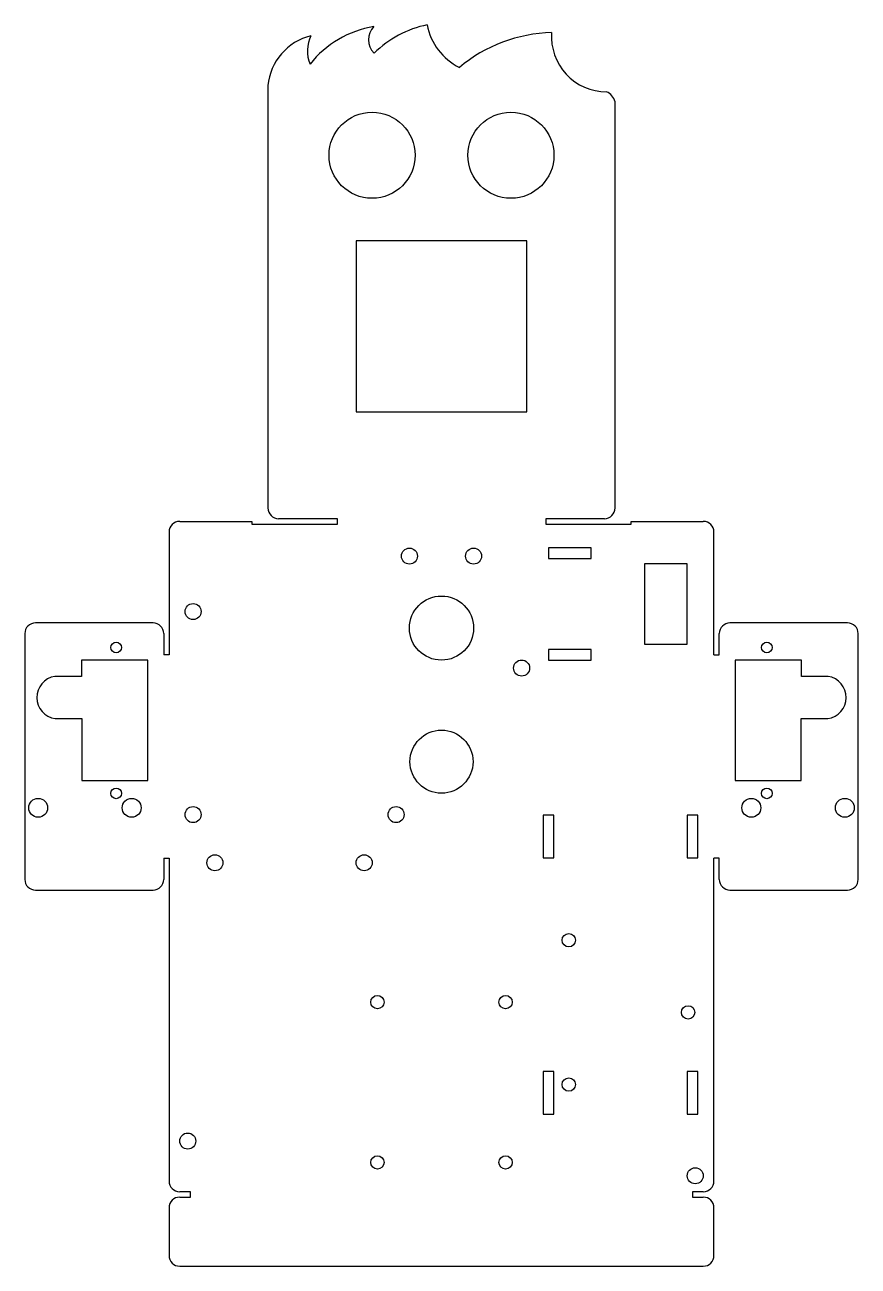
# Model space of a CAD drawing. Header units: millimetres. Extents: x -19 to 137, y -193 to 39.
import ezdxf

# ---------------------------------------------------------------- set-up
doc = ezdxf.new("R2010")
doc.units = ezdxf.units.MM
doc.layers.get('0').update_dxf_attribs({"true_color": 0xffffff})

msp = doc.modelspace()

# ---------------------------------------------------------------- linework, layer by layer
at = {"color": 7, "linetype": 'Continuous', "lineweight": 25, "true_color": 0xffffff}
for p, q in [((26.2, 28.01), (26.2, -51.02)), ((91.2, -51.02), (91.2, 25)), ((74.7, -1.02), (42.7, -1.02)), ((42.7, -1.02), (42.7, -33.02)), ((74.7, -33.02), (74.7, -1.02)), ((42.7, -33.02), (74.7, -33.02)), ((39.2, -53.02), (28.2, -53.02)), ((39.2, -54.02), (39.2, -53.02)), ((89.2, -53.02), (78.2, -53.02)), ((78.2, -53.02), (78.2, -54.02)), ((7.7, -55.52), (7.7, -78.52)), ((9.7, -53.52), (23.2, -53.52)), ((23.2, -53.52), (23.2, -54.02)), ((23.2, -54.02), (39.2, -54.02)), ((78.2, -54.02), (94.2, -54.02)), ((94.2, -54.02), (94.2, -53.52)), ((94.2, -53.52), (107.7, -53.52)), ((109.7, -78.52), (109.7, -55.52)), ((86.7, -58.47), (78.7, -58.47)), ((78.7, -58.47), (78.7, -60.47)), ((86.7, -60.47), (86.7, -58.47)), ((78.7, -60.47), (86.7, -60.47)), ((96.7, -61.47), (96.7, -76.47)), ((104.7, -61.47), (96.7, -61.47)), ((104.7, -76.47), (104.7, -61.47)), ((4.7, -72.52), (-17.3, -72.52)), ((134.7, -72.52), (112.7, -72.52)), ((-19.3, -74.52), (-19.3, -120.52)), ((6.7, -74.52), (6.7, -78.52)), ((96.7, -76.47), (104.7, -76.47)), ((110.7, -78.52), (110.7, -74.52)), ((136.7, -120.52), (136.7, -74.52)), ((7.7, -78.52), (6.7, -78.52)), ((86.7, -77.47), (78.7, -77.47)), ((78.7, -77.47), (78.7, -79.47)), ((86.7, -79.47), (86.7, -77.47)), ((109.7, -78.52), (110.7, -78.52)), ((3.7, -79.52), (-8.69, -79.52)), ((-8.69, -79.52), (-8.69, -82.52)), ((3.7, -102.02), (3.7, -79.52)), ((78.7, -79.47), (86.7, -79.47)), ((126.09, -79.52), (113.7, -79.52)), ((113.7, -79.52), (113.7, -102.02)), ((126.09, -82.52), (126.09, -79.52)), ((-8.69, -82.52), (-13.69, -82.52)), ((131.09, -82.52), (126.09, -82.52)), ((-13.6, -90.43), (-8.6, -90.43)), ((-8.6, -90.43), (-8.6, -102.02)), ((126, -102.02), (126, -90.43)), ((126, -90.43), (131, -90.43)), ((-8.6, -102.02), (3.7, -102.02)), ((113.7, -102.02), (126, -102.02)), ((79.7, -108.47), (77.7, -108.47)), ((77.7, -108.47), (77.7, -116.47)), ((79.7, -116.47), (79.7, -108.47)), ((106.7, -108.47), (104.7, -108.47)), ((104.7, -108.47), (104.7, -116.47)), ((106.7, -116.47), (106.7, -108.47)), ((6.7, -116.52), (7.7, -116.52)), ((6.7, -116.52), (6.7, -120.52)), ((7.7, -116.52), (7.7, -176.97)), ((77.7, -116.47), (79.7, -116.47)), ((104.7, -116.47), (106.7, -116.47)), ((110.7, -116.52), (109.7, -116.52)), ((109.7, -176.97), (109.7, -116.52)), ((110.7, -120.52), (110.7, -116.52)), ((-17.3, -122.52), (4.7, -122.52)), ((112.7, -122.52), (134.7, -122.52)), ((79.7, -156.47), (77.7, -156.47)), ((77.7, -156.47), (77.7, -164.47)), ((79.7, -164.47), (79.7, -156.47)), ((106.7, -156.47), (104.7, -156.47)), ((104.7, -156.47), (104.7, -164.47)), ((106.7, -164.47), (106.7, -156.47)), ((77.7, -164.47), (79.7, -164.47)), ((104.7, -164.47), (106.7, -164.47)), ((11.7, -178.97), (9.7, -178.97)), ((9.7, -179.97), (11.7, -179.97)), ((11.7, -179.97), (11.7, -178.97)), ((107.7, -178.97), (105.7, -178.97)), ((105.7, -178.97), (105.7, -179.97)), ((105.7, -179.97), (107.7, -179.97)), ((7.7, -181.97), (7.7, -190.89)), ((109.7, -190.89), (109.7, -181.97)), ((9.7, -192.89), (107.7, -192.89))]:
    msp.add_line(p, q, dxfattribs=at)
for centre, radius in [((45.7, 14.98), 8.05), ((71.7, 14.98), 8.05), ((52.7, -60.02), 1.5), ((64.7, -60.02), 1.5), ((12.2, -70.4), 1.5), ((58.7, -73.49), 6), ((-2.2, -77.12), 1), ((119.6, -77.12), 1), ((73.7, -80.97), 1.5), ((58.7, -98.49), 5.9), ((-2.2, -104.42), 1), ((119.6, -104.42), 1), ((-16.8, -107.12), 1.77), ((0.7, -107.12), 1.77), ((116.7, -107.12), 1.77), ((134.2, -107.12), 1.77), ((12.2, -108.4), 1.5), ((50.2, -108.4), 1.5), ((16.28, -117.4), 1.5), ((44.22, -117.4), 1.5), ((82.52, -131.9), 1.25), ((46.7, -143.47), 1.25), ((70.7, -143.47), 1.25), ((104.87, -145.4), 1.25), ((82.52, -158.9), 1.25), ((11.2, -169.47), 1.5), ((46.7, -173.47), 1.25), ((70.7, -173.47), 1.25), ((106.2, -175.97), 1.5)]:
    msp.add_circle(centre, radius, dxfattribs=at)
for centre, radius, start, end in [((36.8, 27.01), 10.64, 103.9273, 174.6474), ((40.11, 34.52), 6.52, 154.314, 202.5216), ((49.24, 19.99), 19.35, 99.4831, 141.5581), ((48.57, 36.59), 3.54, 135.2642, 225.2642), ((60, 19.99), 19.8, 101.6323, 134.6592), ((67, 41.44), 11.18, 190.569, 243.6991), ((79.97, 10), 27.93, 91.3338, 129.9385), ((89.6, 37.16), 10.31, 175.7445, 270), ((88.33, 24.13), 3, 16.885, 64.8963), ((28.2, -51.02), 2, 180, 270), ((89.2, -51.02), 2, 270, 0), ((9.7, -55.52), 2, 90, 180), ((107.7, -55.52), 2, 0, 90), ((-17.3, -74.52), 2, 90, 180), ((4.7, -74.52), 2, 0, 90), ((112.7, -74.52), 2, 90, 180), ((134.7, -74.52), 2, 0, 90), ((-13.05, -86.47), 4, 99.1908, 262.0968), ((130.45, -86.47), 4, 277.9032, 80.8092), ((-17.3, -120.52), 2, 180, 270), ((4.7, -120.52), 2, 270, 0), ((112.7, -120.52), 2, 180, 270), ((134.7, -120.52), 2, 270, 0), ((9.7, -176.97), 2, 180, 270), ((107.7, -176.97), 2, 270, 0), ((9.7, -181.97), 2, 90, 180), ((107.7, -181.97), 2, 0, 90), ((9.7, -190.89), 2, 180, 270), ((107.7, -190.89), 2, 270, 0)]:
    msp.add_arc(centre, radius, start, end, dxfattribs=at)

doc.saveas('drawing.dxf')
